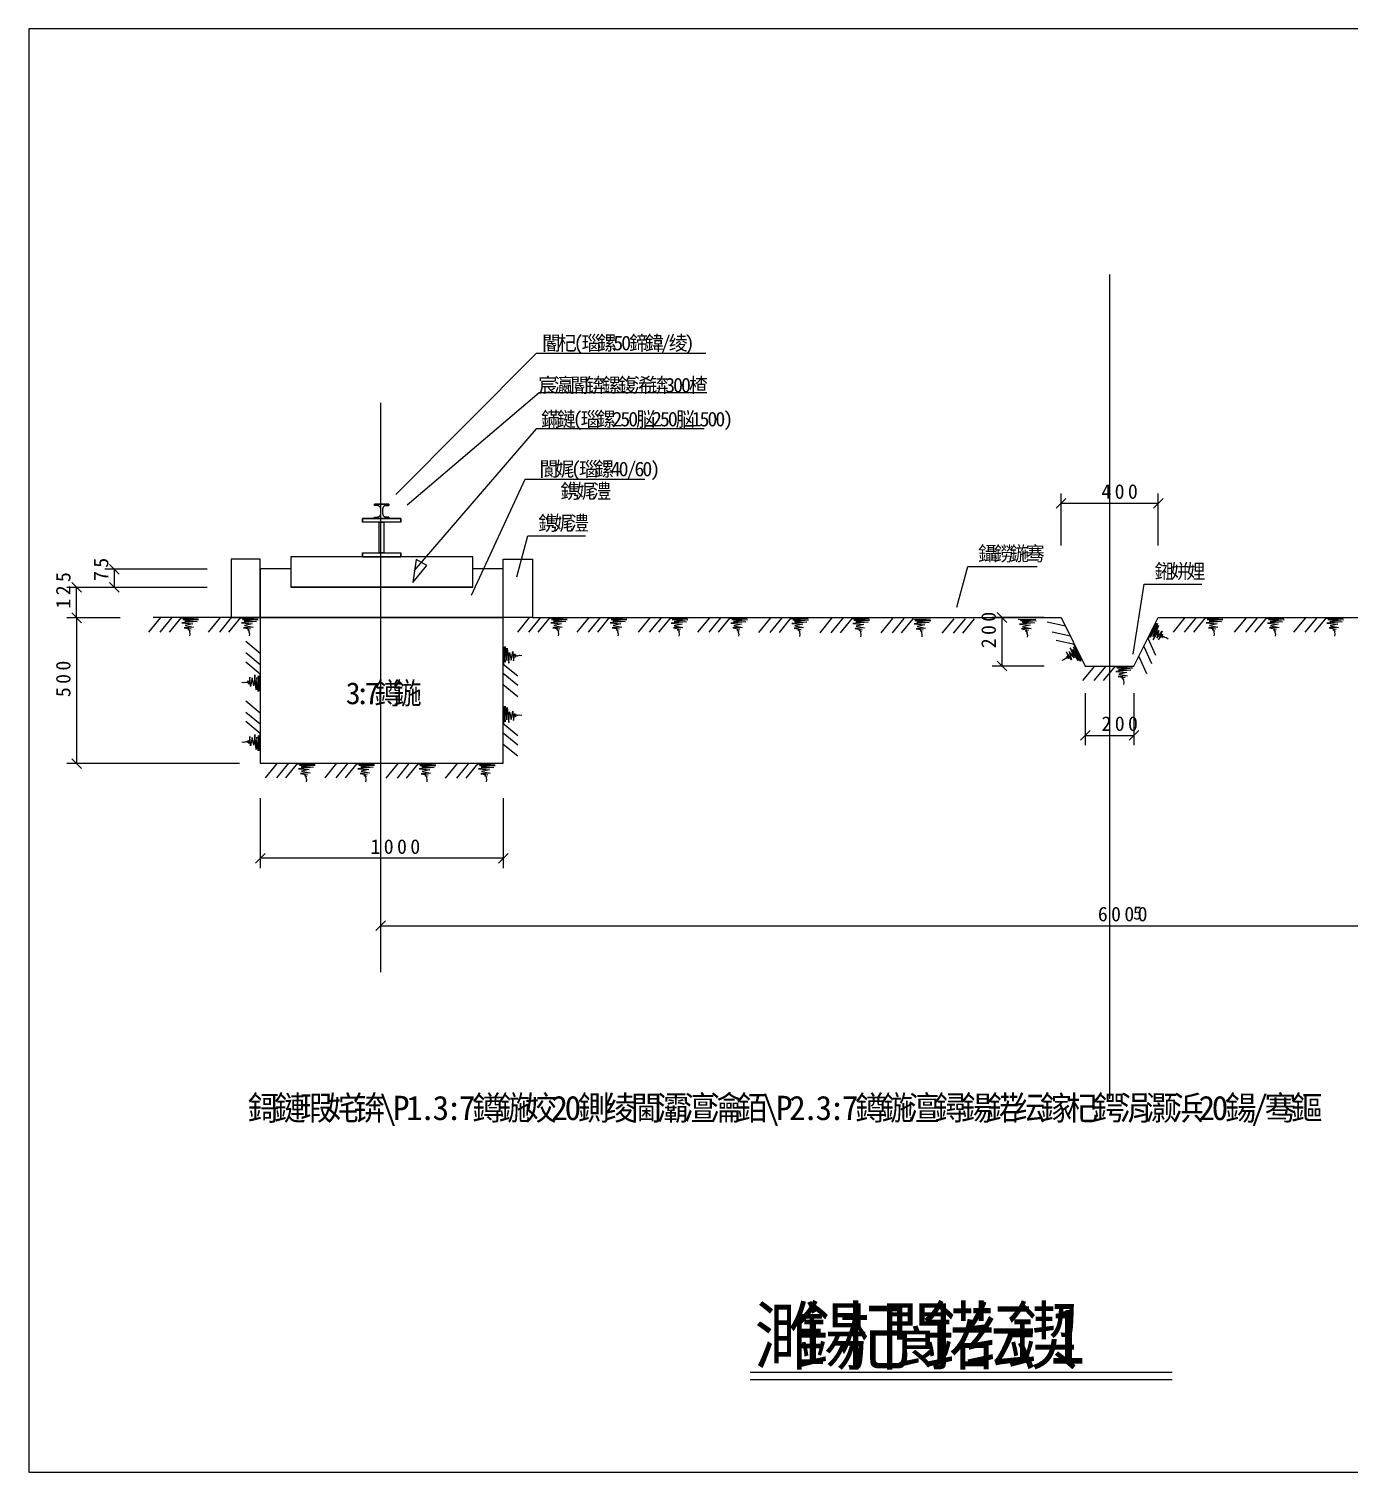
# Model space of a CAD drawing. Header units: metres. Extents: x 0 to 420, y 0 to 297.
# Drawn here: x 0 to 271.7, y 0 to 297 of the extents above; entities that cross this region are included whole.
import ezdxf

# ---------------------------------------------------------------- set-up
doc = ezdxf.new("R2010")
doc.units = ezdxf.units.M

msp = doc.modelspace()

# ---------------------------------------------------------------- linework, layer by layer
for p, q in [((420, 297), (0, 297)), ((0, 297), (0, 0)), ((222.38, 246.47), (222.38, 76.82)), ((104.41, 230.21), (75.53, 201.18)), ((139.29, 230.21), (104.41, 230.21)), ((72.38, 220.05), (72.38, 102.9)), ((105.03, 222.13), (77.86, 199.01)), ((138.16, 222.13), (105.03, 222.13)), ((104.41, 214.67), (79.19, 185.44)), ((138.98, 214.67), (104.41, 214.67)), ((91.1, 180.47), (102.1, 204.32)), ((102.1, 204.32), (126.73, 204.32)), ((74.09, 199.2), (71.14, 199.2)), ((71.14, 199.2), (71.14, 198.9)), ((71.14, 199.2), (74.09, 199.2)), ((71.14, 198.9), (71.14, 199.2)), ((74.09, 198.9), (74.09, 199.2)), ((74.09, 199.2), (74.09, 198.9)), ((213.38, 200.39), (211.38, 198.39)), ((212.38, 190.7), (212.38, 201.39)), ((212.38, 199.39), (232.38, 199.39)), ((231.38, 198.39), (233.38, 200.39)), ((232.38, 190.7), (232.38, 201.39)), ((68.68, 196.25), (76.55, 196.25)), ((68.68, 195.46), (68.68, 196.25)), ((76.55, 196.25), (68.68, 196.25)), ((68.68, 196.25), (68.68, 195.46)), ((71.66, 198.9), (71.14, 198.9)), ((71.14, 196.54), (71.14, 196.25)), ((71.14, 196.25), (71.14, 196.54)), ((71.14, 196.54), (71.66, 196.54)), ((71.14, 196.25), (74.09, 196.25)), ((74.09, 196.25), (71.14, 196.25)), ((72.41, 197.29), (72.41, 198.15)), ((72.78, 198.15), (72.78, 197.29)), ((73.53, 198.9), (74.09, 198.9)), ((74.09, 196.54), (73.53, 196.54)), ((74.09, 196.25), (74.09, 196.54)), ((74.09, 196.54), (74.09, 196.25)), ((76.55, 196.25), (76.55, 195.46)), ((76.55, 195.46), (76.55, 196.25)), ((76.55, 195.46), (68.68, 195.46)), ((72.06, 195.46), (73.06, 195.46)), ((72.06, 189.16), (72.06, 195.46)), ((73.06, 195.46), (73.06, 189.16)), ((100.38, 184.26), (102.67, 192.66)), ((102.67, 192.66), (114.51, 192.66)), ((47.62, 187.87), (41.62, 187.87)), ((41.62, 187.87), (41.62, 175.87)), ((47.62, 175.87), (47.62, 187.87)), ((91.37, 188.37), (53.87, 188.37)), ((53.87, 188.37), (53.87, 182.12)), ((68.68, 189.16), (68.68, 188.37)), ((68.68, 189.16), (76.55, 189.16)), ((68.68, 188.37), (68.68, 189.16)), ((68.68, 188.37), (76.55, 188.37)), ((76.55, 188.37), (68.68, 188.37)), ((73.06, 189.16), (72.06, 189.16)), ((76.55, 188.37), (76.55, 189.16)), ((76.55, 189.16), (76.55, 188.37)), ((79.72, 187.82), (78.99, 183.07)), ((81.87, 186.57), (79.72, 187.82)), ((91.37, 182.12), (91.37, 188.37)), ((97.62, 175.87), (97.62, 187.87)), ((97.62, 187.87), (103.62, 187.87)), ((103.62, 187.87), (103.62, 175.87)), ((36.67, 185.8), (15.6, 185.8)), ((18.6, 184.8), (16.6, 186.8)), ((17.6, 182.05), (17.6, 185.8)), ((53.87, 185.87), (47.62, 185.87)), ((47.62, 185.87), (47.62, 182.12)), ((78.99, 183.07), (81.87, 186.57)), ((97.62, 185.87), (91.37, 185.87)), ((97.62, 182.12), (97.62, 185.87)), ((190.92, 178), (193.21, 186.38)), ((193.21, 186.38), (207.46, 186.38)), ((36.67, 182.05), (7.81, 182.05)), ((10.81, 181.05), (8.81, 183.05)), ((9.81, 175.8), (9.81, 182.05)), ((36.67, 182.05), (15.6, 182.05)), ((16.6, 183.05), (18.6, 181.05)), ((47.62, 182.12), (47.62, 175.87)), ((53.87, 182.12), (91.37, 182.12)), ((53.87, 182.12), (91.37, 182.12)), ((91.37, 182.12), (53.87, 182.12)), ((97.62, 175.87), (97.62, 182.12)), ((227.21, 168.31), (229.52, 182.76)), ((229.52, 182.76), (241.37, 182.76)), ((18.82, 175.8), (7.81, 175.8)), ((18.82, 175.8), (7.81, 175.8)), ((10.81, 174.8), (8.81, 176.8)), ((8.81, 176.8), (10.81, 174.8)), ((9.81, 175.8), (9.81, 145.8)), ((27.1, 175.87), (24.65, 172.88)), ((47.62, 175.87), (25.61, 175.87)), ((29.41, 175.87), (26.96, 172.88)), ((31.32, 175.87), (28.87, 172.88)), ((31.22, 175.79), (34.85, 175.73)), ((34.85, 175.73), (31.69, 175.48)), ((31.69, 175.48), (34.91, 175.45)), ((34.91, 175.45), (32.06, 175.13)), ((39.35, 175.87), (36.9, 172.88)), ((41.66, 175.87), (39.21, 172.88)), ((43.56, 175.87), (41.11, 172.88)), ((41.62, 175.87), (47.62, 175.87)), ((43.47, 175.79), (47.1, 175.73)), ((47.1, 175.73), (43.93, 175.48)), ((43.93, 175.48), (47.16, 175.45)), ((47.16, 175.45), (44.31, 175.13)), ((97.62, 175.87), (47.62, 175.87)), ((47.62, 175.87), (47.62, 145.87)), ((47.62, 175.87), (97.62, 175.87)), ((97.62, 145.87), (97.62, 175.87)), ((103.62, 175.87), (97.62, 175.87)), ((102.97, 175.87), (100.52, 172.88)), ((105.28, 175.87), (102.83, 172.88)), ((103.62, 175.87), (212.38, 175.87)), ((107.19, 175.87), (104.74, 172.88)), ((107.09, 175.79), (110.72, 175.73)), ((110.72, 175.73), (107.56, 175.48)), ((107.56, 175.48), (110.78, 175.45)), ((110.78, 175.45), (107.93, 175.13)), ((115.21, 175.87), (112.76, 172.88)), ((117.53, 175.87), (115.08, 172.88)), ((119.43, 175.87), (116.98, 172.88)), ((119.33, 175.79), (122.97, 175.73)), ((122.97, 175.73), (119.8, 175.48)), ((119.8, 175.48), (123.03, 175.45)), ((123.03, 175.45), (120.18, 175.13)), ((127.78, 175.82), (125.34, 172.83)), ((130.1, 175.82), (127.65, 172.83)), ((132, 175.82), (129.55, 172.83)), ((131.9, 175.74), (135.54, 175.68)), ((135.54, 175.68), (132.37, 175.43)), ((132.37, 175.43), (135.6, 175.4)), ((135.6, 175.4), (132.75, 175.08)), ((140.03, 175.82), (137.58, 172.83)), ((142.34, 175.82), (139.89, 172.83)), ((144.25, 175.82), (141.8, 172.83)), ((144.15, 175.74), (147.78, 175.68)), ((147.78, 175.68), (144.62, 175.43)), ((144.62, 175.43), (147.84, 175.4)), ((147.84, 175.4), (145, 175.08)), ((152.6, 175.77), (150.15, 172.78)), ((152.6, 175.77), (150.15, 172.78)), ((154.91, 175.77), (152.47, 172.78)), ((154.91, 175.77), (152.47, 172.78)), ((156.82, 175.77), (154.37, 172.78)), ((156.82, 175.77), (154.37, 172.78)), ((156.72, 175.69), (160.35, 175.63)), ((156.72, 175.69), (160.35, 175.63)), ((160.35, 175.63), (157.19, 175.38)), ((160.35, 175.63), (157.19, 175.38)), ((157.19, 175.38), (160.42, 175.35)), ((157.19, 175.38), (160.42, 175.35)), ((160.42, 175.35), (157.57, 175.03)), ((160.42, 175.35), (157.57, 175.03)), ((165.17, 175.72), (162.72, 172.73)), ((165.17, 175.72), (162.72, 172.73)), ((165.17, 175.72), (162.72, 172.73)), ((167.49, 175.72), (165.04, 172.73)), ((167.49, 175.72), (165.04, 172.73)), ((167.49, 175.72), (165.04, 172.73)), ((169.39, 175.72), (166.94, 172.73)), ((169.39, 175.72), (166.94, 172.73)), ((169.39, 175.72), (166.94, 172.73)), ((169.29, 175.64), (172.92, 175.58)), ((169.29, 175.64), (172.92, 175.58)), ((169.29, 175.64), (172.92, 175.58)), ((172.92, 175.58), (169.76, 175.33)), ((172.92, 175.58), (169.76, 175.33)), ((172.92, 175.58), (169.76, 175.33)), ((169.76, 175.33), (172.99, 175.3)), ((169.76, 175.33), (172.99, 175.3)), ((169.76, 175.33), (172.99, 175.3)), ((172.99, 175.3), (170.14, 174.98)), ((172.99, 175.3), (170.14, 174.98)), ((172.99, 175.3), (170.14, 174.98)), ((177.74, 175.67), (175.29, 172.68)), ((180.06, 175.67), (177.61, 172.68)), ((181.96, 175.67), (179.51, 172.68)), ((181.86, 175.59), (185.49, 175.53)), ((185.49, 175.53), (182.33, 175.28)), ((182.33, 175.28), (185.56, 175.25)), ((185.56, 175.25), (182.71, 174.93)), ((190.31, 175.62), (187.87, 172.63)), ((192.63, 175.62), (190.18, 172.63)), ((194.53, 175.62), (192.08, 172.63)), ((208.91, 175.87), (198.22, 175.87)), ((201.22, 174.87), (199.22, 176.87)), ((200.22, 175.87), (200.22, 165.87)), ((203.55, 175.54), (207.18, 175.48)), ((207.18, 175.48), (204.02, 175.23)), ((212.38, 175.87), (217.38, 165.87)), ((227.38, 165.87), (232.38, 175.87)), ((232.38, 175.87), (341.38, 175.87)), ((237.88, 175.87), (235.43, 172.88)), ((240.2, 175.87), (237.75, 172.88)), ((242.1, 175.87), (239.65, 172.88)), ((242, 175.79), (245.64, 175.73)), ((245.64, 175.73), (242.47, 175.48)), ((242.47, 175.48), (245.7, 175.45)), ((245.7, 175.45), (242.85, 175.13)), ((250.45, 175.82), (248.01, 172.83)), ((252.77, 175.82), (250.32, 172.83)), ((254.67, 175.82), (252.22, 172.83)), ((254.57, 175.74), (258.21, 175.68)), ((258.21, 175.68), (255.04, 175.43)), ((255.04, 175.43), (258.27, 175.4)), ((258.27, 175.4), (255.42, 175.08)), ((262.7, 175.82), (260.25, 172.83)), ((265.01, 175.82), (262.56, 172.83)), ((266.92, 175.82), (264.47, 172.83)), ((266.82, 175.74), (270.45, 175.68)), ((270.45, 175.68), (267.29, 175.43)), ((267.29, 175.43), (270.51, 175.4)), ((270.51, 175.4), (267.67, 175.08)), ((34.6, 175.04), (31.5, 174.76)), ((31.5, 174.76), (33.72, 174.57)), ((33.88, 173.88), (31.94, 173.76)), ((31.94, 173.76), (33.38, 173.51)), ((32.06, 175.13), (34.6, 175.04)), ((33.72, 174.57), (32.13, 174.23)), ((32.13, 174.23), (33.88, 173.88)), ((33.38, 173.51), (32.72, 173.38)), ((32.72, 173.38), (33.16, 173.13)), ((33.16, 173.13), (33.04, 173.01)), ((33.04, 173.01), (33.04, 172.91)), ((33.04, 172.91), (33.13, 172.5)), ((33.13, 172.5), (33.07, 172.07)), ((46.85, 175.04), (43.75, 174.76)), ((43.75, 174.76), (45.97, 174.57)), ((46.13, 173.88), (44.19, 173.76)), ((44.19, 173.76), (45.63, 173.51)), ((44.31, 175.13), (46.85, 175.04)), ((45.97, 174.57), (44.37, 174.23)), ((44.37, 174.23), (46.13, 173.88)), ((45.63, 173.51), (44.97, 173.38)), ((44.97, 173.38), (45.41, 173.13)), ((45.41, 173.13), (45.28, 173.01)), ((45.28, 173.01), (45.28, 172.91)), ((45.28, 172.91), (45.38, 172.5)), ((45.38, 172.5), (45.31, 172.07)), ((110.47, 175.04), (107.37, 174.76)), ((107.37, 174.76), (109.59, 174.57)), ((109.75, 173.88), (107.81, 173.76)), ((107.81, 173.76), (109.25, 173.51)), ((107.93, 175.13), (110.47, 175.04)), ((109.59, 174.57), (108, 174.23)), ((108, 174.23), (109.75, 173.88)), ((109.25, 173.51), (108.59, 173.38)), ((108.59, 173.38), (109.03, 173.13)), ((109.03, 173.13), (108.9, 173.01)), ((108.9, 173.01), (108.9, 172.91)), ((108.9, 172.91), (109, 172.5)), ((109, 172.5), (108.93, 172.07)), ((122.71, 175.04), (119.62, 174.76)), ((119.62, 174.76), (121.84, 174.57)), ((121.99, 173.88), (120.05, 173.76)), ((120.05, 173.76), (121.49, 173.51)), ((120.18, 175.13), (122.71, 175.04)), ((121.84, 174.57), (120.24, 174.23)), ((120.24, 174.23), (121.99, 173.88)), ((121.49, 173.51), (120.84, 173.38)), ((120.84, 173.38), (121.27, 173.13)), ((121.27, 173.13), (121.15, 173.01)), ((121.15, 173.01), (121.15, 172.91)), ((121.15, 172.91), (121.24, 172.5)), ((121.24, 172.5), (121.18, 172.07)), ((135.29, 174.99), (132.19, 174.71)), ((132.19, 174.71), (134.41, 174.52)), ((134.57, 173.83), (132.62, 173.71)), ((132.62, 173.71), (134.06, 173.46)), ((132.75, 175.08), (135.29, 174.99)), ((134.41, 174.52), (132.81, 174.18)), ((132.81, 174.18), (134.57, 173.83)), ((134.06, 173.46), (133.41, 173.33)), ((133.41, 173.33), (133.85, 173.08)), ((133.85, 173.08), (133.72, 172.96)), ((133.72, 172.96), (133.72, 172.86)), ((133.72, 172.86), (133.81, 172.46)), ((133.81, 172.46), (133.75, 172.02)), ((147.53, 174.99), (144.43, 174.71)), ((144.43, 174.71), (146.65, 174.52)), ((146.81, 173.83), (144.87, 173.71)), ((144.87, 173.71), (146.31, 173.46)), ((145, 175.08), (147.53, 174.99)), ((146.65, 174.52), (145.06, 174.18)), ((145.06, 174.18), (146.81, 173.83)), ((146.31, 173.46), (145.65, 173.33)), ((145.65, 173.33), (146.09, 173.08)), ((146.09, 173.08), (145.97, 172.96)), ((145.97, 172.96), (145.97, 172.86)), ((145.97, 172.86), (146.06, 172.46)), ((146.06, 172.46), (146, 172.02)), ((160.1, 174.94), (157, 174.66)), ((160.1, 174.94), (157, 174.66)), ((157, 174.66), (159.23, 174.47)), ((157, 174.66), (159.23, 174.47)), ((159.38, 173.78), (157.44, 173.66)), ((159.38, 173.78), (157.44, 173.66)), ((157.44, 173.66), (158.88, 173.41)), ((157.44, 173.66), (158.88, 173.41)), ((157.57, 175.03), (160.1, 174.94)), ((157.57, 175.03), (160.1, 174.94)), ((159.23, 174.47), (157.63, 174.13)), ((159.23, 174.47), (157.63, 174.13)), ((157.63, 174.13), (159.38, 173.78)), ((157.63, 174.13), (159.38, 173.78)), ((158.88, 173.41), (158.22, 173.28)), ((158.88, 173.41), (158.22, 173.28)), ((158.22, 173.28), (158.66, 173.03)), ((158.22, 173.28), (158.66, 173.03)), ((158.66, 173.03), (158.54, 172.91)), ((158.66, 173.03), (158.54, 172.91)), ((158.54, 172.91), (158.54, 172.81)), ((158.54, 172.91), (158.54, 172.81)), ((158.54, 172.81), (158.63, 172.41)), ((158.54, 172.81), (158.63, 172.41)), ((158.63, 172.41), (158.57, 171.97)), ((158.63, 172.41), (158.57, 171.97)), ((172.67, 174.89), (169.57, 174.61)), ((172.67, 174.89), (169.57, 174.61)), ((172.67, 174.89), (169.57, 174.61)), ((169.57, 174.61), (171.8, 174.42)), ((169.57, 174.61), (171.8, 174.42)), ((169.57, 174.61), (171.8, 174.42)), ((171.95, 173.73), (170.01, 173.61)), ((171.95, 173.73), (170.01, 173.61)), ((171.95, 173.73), (170.01, 173.61)), ((170.01, 173.61), (171.45, 173.36)), ((170.01, 173.61), (171.45, 173.36)), ((170.01, 173.61), (171.45, 173.36)), ((170.14, 174.98), (172.67, 174.89)), ((170.14, 174.98), (172.67, 174.89)), ((170.14, 174.98), (172.67, 174.89)), ((171.8, 174.42), (170.2, 174.08)), ((171.8, 174.42), (170.2, 174.08)), ((171.8, 174.42), (170.2, 174.08)), ((170.2, 174.08), (171.95, 173.73)), ((170.2, 174.08), (171.95, 173.73)), ((170.2, 174.08), (171.95, 173.73)), ((171.45, 173.36), (170.79, 173.23)), ((171.45, 173.36), (170.79, 173.23)), ((171.45, 173.36), (170.79, 173.23)), ((170.79, 173.23), (171.23, 172.98)), ((170.79, 173.23), (171.23, 172.98)), ((170.79, 173.23), (171.23, 172.98)), ((171.23, 172.98), (171.11, 172.86)), ((171.23, 172.98), (171.11, 172.86)), ((171.23, 172.98), (171.11, 172.86)), ((171.11, 172.86), (171.11, 172.76)), ((171.11, 172.86), (171.11, 172.76)), ((171.11, 172.86), (171.11, 172.76)), ((171.11, 172.76), (171.2, 172.36)), ((171.11, 172.76), (171.2, 172.36)), ((171.11, 172.76), (171.2, 172.36)), ((171.2, 172.36), (171.14, 171.92)), ((171.2, 172.36), (171.14, 171.92)), ((171.2, 172.36), (171.14, 171.92)), ((185.24, 174.84), (182.14, 174.56)), ((182.14, 174.56), (184.37, 174.37)), ((184.52, 173.68), (182.58, 173.56)), ((182.58, 173.56), (184.02, 173.31)), ((182.71, 174.93), (185.24, 174.84)), ((184.37, 174.37), (182.77, 174.03)), ((182.77, 174.03), (184.52, 173.68)), ((184.02, 173.31), (183.37, 173.18)), ((183.37, 173.18), (183.8, 172.93)), ((183.8, 172.93), (183.68, 172.81)), ((183.68, 172.81), (183.68, 172.71)), ((183.68, 172.71), (183.77, 172.31)), ((183.77, 172.31), (183.71, 171.87)), ((206.93, 174.79), (203.83, 174.51)), ((203.83, 174.51), (206.06, 174.32)), ((204.02, 175.23), (207.25, 175.2)), ((206.21, 173.63), (204.27, 173.51)), ((204.27, 173.51), (205.71, 173.26)), ((207.25, 175.2), (204.4, 174.88)), ((204.4, 174.88), (206.93, 174.79)), ((206.06, 174.32), (204.46, 173.98)), ((204.46, 173.98), (206.21, 173.63)), ((205.71, 173.26), (205.05, 173.13)), ((205.05, 173.13), (205.49, 172.88)), ((205.49, 172.88), (205.37, 172.76)), ((205.37, 172.76), (205.37, 172.66)), ((205.37, 172.66), (205.46, 172.26)), ((213.27, 174.09), (209.5, 174.94)), ((214.3, 172.02), (210.53, 172.87)), ((230.28, 171.51), (231.96, 174.73)), ((231.96, 174.73), (230.77, 171.79)), ((230.77, 171.79), (232.24, 174.66)), ((232.24, 174.66), (231.25, 171.97)), ((231.25, 171.97), (232.47, 174.2)), ((232.47, 174.2), (231.33, 171.3)), ((231.33, 171.3), (232.5, 173.2)), ((232.5, 173.2), (232.09, 171.62)), ((232.09, 171.62), (233.18, 173.03)), ((233.18, 173.03), (232.43, 171.24)), ((232.43, 171.24), (233.29, 172.42)), ((233.29, 172.42), (233.11, 171.77)), ((245.38, 175.04), (242.28, 174.76)), ((242.28, 174.76), (244.51, 174.57)), ((244.66, 173.88), (242.72, 173.76)), ((242.72, 173.76), (244.16, 173.51)), ((242.85, 175.13), (245.38, 175.04)), ((244.51, 174.57), (242.91, 174.23)), ((242.91, 174.23), (244.66, 173.88)), ((244.16, 173.51), (243.51, 173.38)), ((243.51, 173.38), (243.94, 173.13)), ((243.94, 173.13), (243.82, 173.01)), ((243.82, 173.01), (243.82, 172.91)), ((243.82, 172.91), (243.91, 172.5)), ((243.91, 172.5), (243.85, 172.07)), ((257.96, 174.99), (254.86, 174.71)), ((254.86, 174.71), (257.08, 174.52)), ((257.24, 173.83), (255.29, 173.71)), ((255.29, 173.71), (256.73, 173.46)), ((255.42, 175.08), (257.96, 174.99)), ((257.08, 174.52), (255.48, 174.18)), ((255.48, 174.18), (257.24, 173.83)), ((256.73, 173.46), (256.08, 173.33)), ((256.08, 173.33), (256.52, 173.08)), ((256.52, 173.08), (256.39, 172.96)), ((256.39, 172.96), (256.39, 172.86)), ((256.39, 172.86), (256.48, 172.46)), ((256.48, 172.46), (256.42, 172.02)), ((270.2, 174.99), (267.1, 174.71)), ((267.1, 174.71), (269.32, 174.52)), ((269.48, 173.83), (267.54, 173.71)), ((267.54, 173.71), (268.98, 173.46)), ((267.67, 175.08), (270.2, 174.99)), ((269.32, 174.52), (267.73, 174.18)), ((267.73, 174.18), (269.48, 173.83)), ((268.98, 173.46), (268.32, 173.33)), ((268.32, 173.33), (268.76, 173.08)), ((268.76, 173.08), (268.64, 172.96)), ((268.64, 172.96), (268.64, 172.86)), ((268.64, 172.86), (268.73, 172.46)), ((268.73, 172.46), (268.67, 172.02)), ((47.62, 168.46), (44.62, 170.91)), ((97.7, 166.2), (97.76, 169.83)), ((97.76, 169.83), (98.01, 166.66)), ((98.01, 166.66), (98.04, 169.89)), ((98.04, 169.89), (98.35, 167.04)), ((98.35, 167.04), (98.45, 169.58)), ((98.45, 169.58), (98.73, 166.48)), ((205.46, 172.26), (205.4, 171.82)), ((215.15, 170.31), (211.38, 171.17)), ((214.24, 169.65), (215.07, 167.58)), ((215.88, 167.01), (214.24, 169.65)), ((214.83, 169.32), (215.88, 167.01)), ((216.38, 166.91), (214.83, 169.32)), ((216.61, 167.09), (214.97, 169.81)), ((214.97, 169.81), (216.38, 166.91)), ((215.04, 170.37), (216.61, 167.09)), ((229.4, 169.93), (230.98, 166.4)), ((230.26, 171.63), (231.84, 168.1)), ((233.11, 171.77), (233.53, 172.05)), ((233.53, 172.05), (233.59, 171.89)), ((233.59, 171.89), (233.67, 171.84)), ((233.67, 171.84), (234.08, 171.75)), ((234.08, 171.75), (234.44, 171.49)), ((47.62, 166.14), (44.62, 168.59)), ((47.62, 164.24), (44.62, 166.69)), ((98.73, 166.48), (98.92, 168.7)), ((98.92, 168.7), (99.26, 167.1)), ((99.26, 167.1), (99.61, 168.86)), ((99.61, 168.86), (99.73, 166.92)), ((99.73, 166.92), (99.98, 168.36)), ((99.98, 168.36), (100.11, 167.7)), ((100.11, 167.7), (100.36, 168.14)), ((100.36, 168.14), (100.48, 168.01)), ((100.48, 168.01), (100.58, 168.01)), ((100.58, 168.01), (100.98, 168.11)), ((100.98, 168.11), (101.42, 168.04)), ((199.22, 166.87), (201.22, 164.87)), ((212.95, 167.19), (212.53, 167.05)), ((213.27, 167.45), (212.95, 167.19)), ((213.36, 167.5), (213.27, 167.45)), ((213.53, 167.44), (213.36, 167.5)), ((213.55, 167.94), (213.53, 167.44)), ((214.52, 167.13), (213.54, 168.81)), ((213.54, 168.81), (213.96, 167.41)), ((213.96, 167.41), (213.55, 167.94)), ((214.04, 168.85), (214.52, 167.13)), ((215.07, 167.58), (214.04, 168.85)), ((228.37, 167.86), (229.95, 164.33)), ((45.5, 163.62), (45.25, 162.18)), ((45.63, 161.68), (45.5, 163.62)), ((45.97, 163.43), (45.63, 161.68)), ((46.31, 161.83), (45.97, 163.43)), ((46.5, 164.06), (46.31, 161.83)), ((46.78, 160.96), (46.5, 164.06)), ((46.88, 163.49), (46.78, 160.96)), ((47.19, 160.64), (46.88, 163.49)), ((47.22, 163.87), (47.19, 160.64)), ((47.47, 160.71), (47.22, 163.87)), ((47.53, 164.34), (47.47, 160.71)), ((97.62, 166.29), (100.61, 163.84)), ((97.62, 164.39), (100.61, 161.94)), ((208.91, 165.87), (198.22, 165.87)), ((219.28, 165.87), (216.83, 162.88)), ((217.38, 165.87), (227.38, 165.87)), ((221.59, 165.87), (219.14, 162.88)), ((223.5, 165.87), (221.05, 162.88)), ((223.4, 165.79), (227.03, 165.73)), ((226.78, 165.04), (223.68, 164.76)), ((223.68, 164.76), (225.9, 164.57)), ((227.03, 165.73), (223.87, 165.48)), ((223.87, 165.48), (227.09, 165.45)), ((226.06, 163.88), (224.12, 163.76)), ((224.12, 163.76), (225.56, 163.51)), ((227.09, 165.45), (224.24, 165.13)), ((224.24, 165.13), (226.78, 165.04)), ((225.9, 164.57), (224.31, 164.23)), ((224.31, 164.23), (226.06, 163.88)), ((225.56, 163.51), (224.9, 163.38)), ((224.9, 163.38), (225.34, 163.13)), ((44.25, 162.43), (43.81, 162.49)), ((44.66, 162.52), (44.25, 162.43)), ((44.75, 162.52), (44.66, 162.52)), ((44.87, 162.4), (44.75, 162.52)), ((45.12, 162.84), (44.87, 162.4)), ((45.25, 162.18), (45.12, 162.84)), ((97.62, 162.08), (100.61, 159.63)), ((225.34, 163.13), (225.22, 163.01)), ((225.22, 163.01), (225.22, 162.91)), ((225.22, 162.91), (225.31, 162.5)), ((225.31, 162.5), (225.25, 162.07)), ((47.62, 156.21), (44.62, 158.66)), ((97.7, 153.95), (97.76, 157.58)), ((97.76, 157.58), (98.01, 154.42)), ((98.01, 154.42), (98.04, 157.64)), ((98.04, 157.64), (98.35, 154.79)), ((217.38, 160.3), (217.38, 149.62)), ((227.38, 160.3), (227.38, 149.62)), ((47.62, 153.9), (44.62, 156.35)), ((98.35, 154.79), (98.45, 157.33)), ((98.45, 157.33), (98.73, 154.23)), ((98.73, 154.23), (98.92, 156.45)), ((98.92, 156.45), (99.26, 154.86)), ((99.26, 154.86), (99.61, 156.61)), ((99.61, 156.61), (99.73, 154.67)), ((99.73, 154.67), (99.98, 156.11)), ((99.98, 156.11), (100.11, 155.45)), ((100.11, 155.45), (100.36, 155.89)), ((100.36, 155.89), (100.48, 155.77)), ((100.48, 155.77), (100.58, 155.77)), ((100.58, 155.77), (100.98, 155.86)), ((100.98, 155.86), (101.42, 155.8)), ((47.62, 151.99), (44.62, 154.44)), ((46.5, 151.81), (46.31, 149.59)), ((46.78, 148.71), (46.5, 151.81)), ((47.22, 151.62), (47.19, 148.4)), ((47.47, 148.46), (47.22, 151.62)), ((47.53, 152.09), (47.47, 148.46)), ((97.62, 154.05), (100.61, 151.6)), ((97.62, 152.14), (100.61, 149.69)), ((218.38, 152.62), (216.38, 150.62)), ((217.38, 151.62), (227.38, 151.62)), ((226.38, 150.62), (228.38, 152.62)), ((44.25, 150.18), (43.81, 150.24)), ((44.66, 150.28), (44.25, 150.18)), ((44.75, 150.28), (44.66, 150.28)), ((44.87, 150.15), (44.75, 150.28)), ((45.12, 150.59), (44.87, 150.15)), ((45.25, 149.93), (45.12, 150.59)), ((45.5, 151.37), (45.25, 149.93)), ((45.63, 149.43), (45.5, 151.37)), ((45.97, 151.18), (45.63, 149.43)), ((46.31, 149.59), (45.97, 151.18)), ((46.88, 151.25), (46.78, 148.71)), ((47.19, 148.4), (46.88, 151.25)), ((97.62, 149.83), (100.61, 147.38)), ((43.36, 145.8), (7.81, 145.8)), ((8.81, 146.8), (10.81, 144.8)), ((47.62, 145.87), (97.62, 145.87)), ((51.07, 145.87), (48.63, 142.88)), ((53.39, 145.87), (50.94, 142.88)), ((55.29, 145.87), (52.84, 142.88)), ((55.19, 145.79), (58.83, 145.73)), ((58.83, 145.73), (55.66, 145.48)), ((63.32, 145.87), (60.87, 142.88)), ((65.63, 145.87), (63.18, 142.88)), ((67.54, 145.87), (65.09, 142.88)), ((67.44, 145.79), (71.07, 145.73)), ((71.07, 145.73), (67.91, 145.48)), ((75.89, 145.82), (73.44, 142.83)), ((78.2, 145.82), (75.76, 142.83)), ((80.11, 145.82), (77.66, 142.83)), ((80.01, 145.74), (83.64, 145.68)), ((83.64, 145.68), (80.48, 145.43)), ((88.14, 145.82), (85.69, 142.83)), ((90.45, 145.82), (88, 142.83)), ((92.36, 145.82), (89.91, 142.83)), ((92.26, 145.74), (95.89, 145.68)), ((95.89, 145.68), (92.73, 145.43)), ((58.58, 145.04), (55.48, 144.76)), ((55.48, 144.76), (57.7, 144.57)), ((55.66, 145.48), (58.89, 145.45)), ((57.86, 143.88), (55.91, 143.76)), ((55.91, 143.76), (57.35, 143.51)), ((58.89, 145.45), (56.04, 145.13)), ((56.04, 145.13), (58.58, 145.04)), ((57.7, 144.57), (56.1, 144.23)), ((56.1, 144.23), (57.86, 143.88)), ((57.35, 143.51), (56.7, 143.38)), ((56.7, 143.38), (57.14, 143.13)), ((57.14, 143.13), (57.01, 143.01)), ((57.01, 143.01), (57.01, 142.91)), ((57.01, 142.91), (57.1, 142.5)), ((70.82, 145.04), (67.72, 144.76)), ((67.72, 144.76), (69.94, 144.57)), ((67.91, 145.48), (71.13, 145.45)), ((70.1, 143.88), (68.16, 143.76)), ((68.16, 143.76), (69.6, 143.51)), ((71.13, 145.45), (68.29, 145.13)), ((68.29, 145.13), (70.82, 145.04)), ((69.94, 144.57), (68.35, 144.23)), ((68.35, 144.23), (70.1, 143.88)), ((69.6, 143.51), (68.94, 143.38)), ((68.94, 143.38), (69.38, 143.13)), ((69.38, 143.13), (69.26, 143.01)), ((69.26, 143.01), (69.26, 142.91)), ((69.26, 142.91), (69.35, 142.5)), ((83.39, 144.99), (80.29, 144.71)), ((80.29, 144.71), (82.52, 144.52)), ((80.48, 145.43), (83.71, 145.4)), ((82.67, 143.83), (80.73, 143.71)), ((80.73, 143.71), (82.17, 143.46)), ((83.71, 145.4), (80.86, 145.08)), ((80.86, 145.08), (83.39, 144.99)), ((82.52, 144.52), (80.92, 144.18)), ((80.92, 144.18), (82.67, 143.83)), ((82.17, 143.46), (81.51, 143.33)), ((81.51, 143.33), (81.95, 143.08)), ((81.95, 143.08), (81.83, 142.96)), ((81.83, 142.96), (81.83, 142.86)), ((81.83, 142.86), (81.92, 142.46)), ((95.64, 144.99), (92.54, 144.71)), ((92.54, 144.71), (94.76, 144.52)), ((92.73, 145.43), (95.95, 145.4)), ((94.92, 143.83), (92.98, 143.71)), ((92.98, 143.71), (94.42, 143.46)), ((95.95, 145.4), (93.1, 145.08)), ((93.1, 145.08), (95.64, 144.99)), ((94.76, 144.52), (93.16, 144.18)), ((93.16, 144.18), (94.92, 143.83)), ((94.42, 143.46), (93.76, 143.33)), ((93.76, 143.33), (94.2, 143.08)), ((94.2, 143.08), (94.07, 142.96)), ((94.07, 142.96), (94.07, 142.86)), ((94.07, 142.86), (94.17, 142.46)), ((57.1, 142.5), (57.04, 142.07)), ((69.35, 142.5), (69.29, 142.07)), ((81.92, 142.46), (81.86, 142.02)), ((94.17, 142.46), (94.1, 142.02)), ((47.62, 138.69), (47.62, 124.32)), ((97.62, 138.69), (97.62, 124.32)), ((48.62, 127.32), (46.62, 125.32)), ((97.62, 126.32), (47.62, 126.32)), ((96.62, 125.32), (98.62, 127.32)), ((72.38, 121.13), (72.38, 110.44)), ((73.38, 113.44), (71.38, 111.44)), ((72.38, 112.44), (372.38, 112.44)), ((148.41, 20.54), (235.26, 20.54)), ((148.41, 19.04), (235.26, 19.04)), ((0, 0), (420, 0))]:
    msp.add_line(p, q)
for points in [[(72.41, 198.15), (72.4, 198.23), (72.39, 198.3), (72.37, 198.37), (72.35, 198.44), (72.32, 198.51), (72.28, 198.57), (72.24, 198.63), (72.19, 198.69), (72.13, 198.73), (72.07, 198.78), (72.01, 198.82), (71.94, 198.85), (71.87, 198.87), (71.8, 198.89), (71.73, 198.9), (71.66, 198.9), (71.66, 198.9)], [(71.66, 196.54), (71.73, 196.54), (71.8, 196.56), (71.87, 196.57), (71.94, 196.6), (72.01, 196.63), (72.07, 196.67), (72.13, 196.71), (72.19, 196.76), (72.24, 196.82), (72.28, 196.87), (72.32, 196.94), (72.35, 197), (72.37, 197.07), (72.39, 197.14), (72.4, 197.22), (72.41, 197.29)], [(73.53, 198.9), (73.46, 198.9), (73.39, 198.89), (73.31, 198.87), (73.24, 198.85), (73.18, 198.82), (73.12, 198.78), (73.06, 198.73), (73, 198.69), (72.95, 198.63), (72.91, 198.57), (72.87, 198.51), (72.84, 198.44), (72.81, 198.37), (72.8, 198.3), (72.79, 198.23), (72.78, 198.15), (72.78, 198.15)], [(72.78, 197.29), (72.79, 197.22), (72.8, 197.14), (72.81, 197.07), (72.84, 197), (72.87, 196.94), (72.91, 196.87), (72.95, 196.82), (73, 196.76), (73.06, 196.71), (73.12, 196.67), (73.18, 196.63), (73.24, 196.6), (73.31, 196.57), (73.39, 196.56), (73.46, 196.54), (73.53, 196.54)]]:
    msp.add_lwpolyline(points)

# ---------------------------------------------------------------- texts
for s, height, p in [('閽', 3, (105.58, 230.86)), ('杞', 3, (108.84, 230.86)), ('(', 3, (112.1, 230.86)), ('瑙', 3, (113.73, 230.86)), ('鏍', 3, (116.99, 230.86)), ('5', 3, (120.25, 230.86)), ('0', 3, (121.88, 230.86)), ('鍗', 3, (123.51, 230.86)), ('鍏', 3, (126.77, 230.86)), ('/', 3, (130.03, 230.86)), ('绫', 3, (131.67, 230.86)), (')', 3, (134.93, 230.86)), ('宸', 3, (104.84, 222.19)), ('瀛', 3, (108.1, 222.19)), ('閽', 3, (111.36, 222.19)), ('锛', 3, (114.62, 222.19)), ('鏍', 3, (117.88, 222.19)), ('鍑', 3, (121.14, 222.19)), ('浠', 3, (124.41, 222.19)), ('锛', 3, (127.67, 222.19)), ('3', 3, (130.93, 222.19)), ('0', 3, (132.56, 222.19)), ('0', 3, (134.19, 222.19)), ('楂', 3, (135.82, 222.19)), ('鏋', 3, (105.39, 215.2)), ('鏈', 3, (108.65, 215.2)), ('(', 3, (111.92, 215.2)), ('瑙', 3, (113.55, 215.2)), ('鏍', 3, (116.81, 215.2)), ('2', 3, (120.07, 215.2)), ('5', 3, (121.7, 215.2)), ('0', 3, (123.33, 215.2)), ('脳', 3, (124.96, 215.2)), ('2', 3, (128.22, 215.2)), ('5', 3, (129.85, 215.2)), ('0', 3, (131.48, 215.2)), ('脳', 3, (133.11, 215.2)), ('1', 3, (136.37, 215.2)), ('5', 3, (138, 215.2)), ('0', 3, (139.63, 215.2)), ('0', 3, (141.26, 215.2)), (')', 3, (142.89, 215.2)), ('閬', 3, (105.05, 204.93)), ('娓', 3, (108.31, 204.93)), ('(', 3, (111.57, 204.93)), ('瑙', 3, (113.2, 204.93)), ('鏍', 3, (116.46, 204.93)), ('/', 3, (122.98, 204.93)), (')', 3, (127.88, 204.93)), ('4', 3, (119.72, 204.93)), ('0', 3, (121.35, 204.93)), ('6', 3, (124.61, 204.93)), ('0', 3, (126.24, 204.93)), ('鎸', 3, (109.39, 200.38)), ('娓', 3, (112.65, 200.38)), ('澧', 3, (115.91, 200.38)), ('4', 3, (220.69, 200.3)), ('0', 3, (223.41, 200.3)), ('0', 3, (226.14, 200.3)), ('鎸', 3, (104.81, 193.8)), ('娓', 3, (108.07, 193.8)), ('澧', 3, (111.33, 193.8)), ('鑷', 3, (195.35, 187.52)), ('鐒', 3, (198.61, 187.52)), ('鍦', 3, (201.87, 187.52)), ('骞', 3, (205.13, 187.52)), ('鎺', 3, (231.66, 183.9)), ('姘', 3, (234.92, 183.9)), ('娌', 3, (238.18, 183.9)), ('3', 4.5, (65.2, 158.03)), (':', 4.5, (67.15, 158.03)), ('7', 4.5, (69.11, 158.03)), ('鐏', 4.5, (71.07, 158.03)), ('鍦', 4.5, (74.98, 158.03)), ('2', 3, (220.71, 152.53)), ('0', 3, (223.44, 152.53)), ('0', 3, (226.16, 152.53)), ('1', 3, (70.3, 127.23)), ('0', 3, (73.02, 127.23)), ('0', 3, (75.75, 127.23)), ('0', 3, (78.48, 127.23)), ('6', 3, (219.96, 113.35)), ('0', 3, (222.68, 113.35)), ('0', 3, (225.41, 113.35)), ('5', 2.7, (227.19, 113.71)), ('0', 3, (228.14, 113.35)), ('鎶', 5, (45.02, 72.45)), ('鏈', 5, (50.46, 72.45)), ('瑕', 5, (55.89, 72.45)), ('姹', 5, (61.33, 72.45)), ('锛', 5, (66.76, 72.45)), ('\\', 5, (72.2, 72.45)), ('P', 5, (74.92, 72.45)), ('1', 5, (77.63, 72.45)), ('3', 5, (83.07, 72.45)), ('7', 5, (88.5, 72.45)), ('鐏', 5, (91.22, 72.45)), ('鍦', 5, (96.66, 72.45)), ('姣', 5, (102.09, 72.45)), ('2', 5, (107.52, 72.45)), ('0', 5, (110.24, 72.45)), ('鍘', 5, (112.96, 72.45)), ('绫', 5, (118.39, 72.45)), ('閫', 5, (123.83, 72.45)), ('灞', 5, (129.26, 72.45)), ('澶', 5, (134.7, 72.45)), ('瀹', 5, (140.13, 72.45)), ('銆', 5, (145.57, 72.45)), ('\\', 5, (151, 72.45)), ('P', 5, (153.72, 72.45)), ('2', 5, (156.44, 72.45)), ('3', 5, (161.87, 72.45)), ('7', 5, (167.31, 72.45)), ('鐏', 5, (170.02, 72.45)), ('鍦', 5, (175.46, 72.45)), ('澶', 5, (180.89, 72.45)), ('鐞', 5, (186.33, 72.45)), ('鍚', 5, (191.76, 72.45)), ('鍩', 5, (197.2, 72.45)), ('纭', 5, (202.63, 72.45)), ('鎵', 5, (208.07, 72.45)), ('杞', 5, (213.5, 72.45)), ('鍔', 5, (218.94, 72.45)), ('涓', 5, (224.37, 72.45)), ('灏', 5, (229.81, 72.45)), ('浜', 5, (235.24, 72.45)), ('2', 5, (240.68, 72.45)), ('0', 5, (243.39, 72.45)), ('鍚', 5, (246.11, 72.45)), ('/', 5, (251.55, 72.45)), ('骞', 5, (254.26, 72.45)), ('鏂', 5, (259.7, 72.45)), (':', 5, (85.79, 72.45)), (':', 5, (164.59, 72.45)), ('.', 5, (80.35, 72.45)), ('.', 5, (159.16, 72.45)), ('濉', 11.36, (149.29, 22.34)), ('鍚', 11.36, (157.94, 22.34)), ('杞', 11.36, (166.58, 22.34)), ('閬', 11.36, (175.23, 22.34)), ('鍩', 11.36, (183.87, 22.34)), ('纭', 11.36, (192.52, 22.34)), ('鍥', 11.36, (201.17, 22.34)), ('1', 11.36, (209.81, 22.34))]:
    msp.add_text(s, height=height).set_placement(p)
for s, p in [('5', (16.35, 186.11)), ('5', (8.56, 183.16)), ('7', (16.35, 183.38)), ('2', (8.56, 180.44)), ('1', (8.56, 177.71)), ('0', (198.97, 175)), ('0', (198.97, 172.27)), ('2', (198.97, 169.55)), ('0', (8.56, 164.94)), ('0', (8.56, 162.21)), ('5', (8.56, 159.48))]:
    msp.add_text(s, height=3, rotation=90).set_placement(p)

doc.saveas('drawing.dxf')
